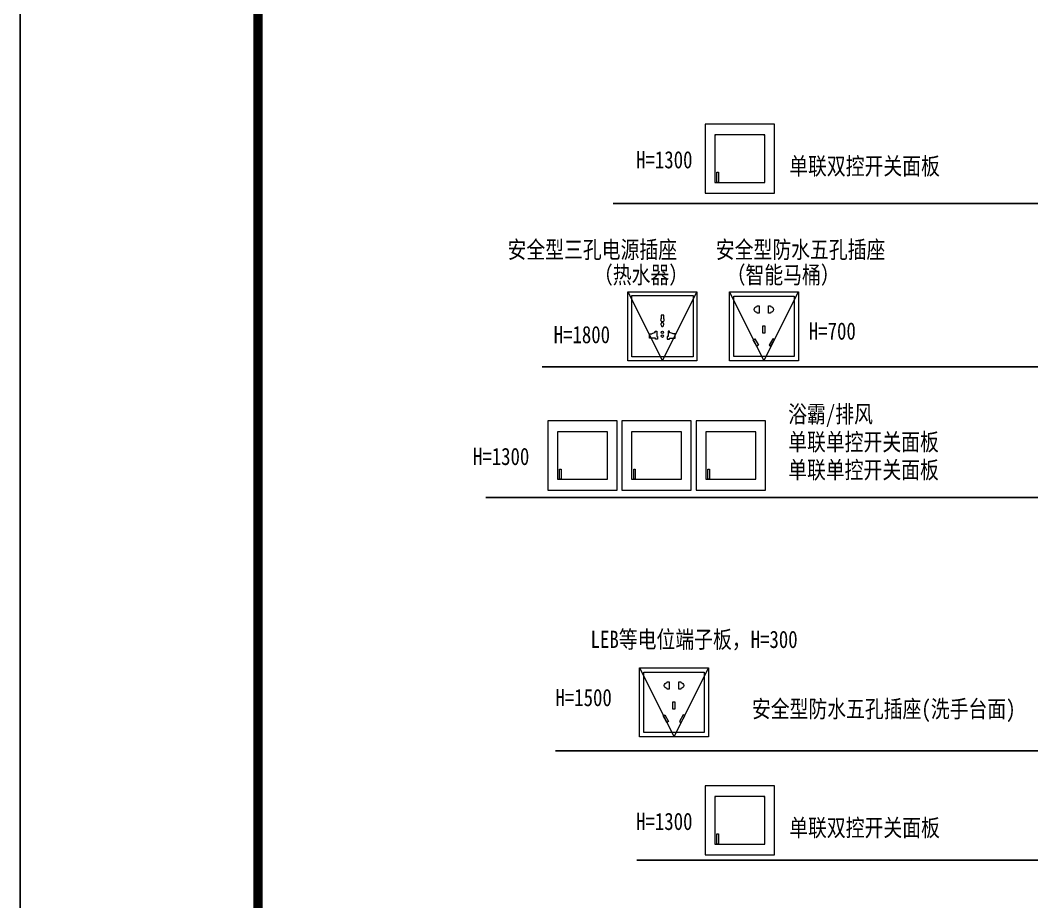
# Model space of a CAD drawing. Extents: x -29700 to 0, y 0 to 131000.
# Drawn here: x -29700 to -24382, y 120782 to 125417 of the extents above; entities that cross this region are included whole.
import ezdxf
from ezdxf.enums import TextEntityAlignment as Align

# ---------------------------------------------------------------- set-up
doc = ezdxf.new("R2010")
doc.units = 0
doc.header["$LTSCALE"] = 1000
doc.header["$MEASUREMENT"] = 0
doc.layers.get('0').update_dxf_attribs({"linetype": 'CONTINUOUS'})
for name, color, linetype, lineweight in [('PS-FNO(图纸空间编号）', 7, 'CONTINUOUS', 15), ('TK-图框', 3, 'CONTINUOUS', 15), ('TK-引注', 50, 'CONTINUOUS', 15)]:
    doc.layers.add(name, color=color, linetype=linetype, lineweight=lineweight)
doc.layers.add('TK', color=4, linetype='CONTINUOUS')
doc.styles.add('HZTXT1', font='romans.shx', dxfattribs={"width": 0.7, "bigfont": 'GBHZFS.SHX'})
doc.styles.add('宋体', font='', dxfattribs={"width": 0.75})
doc.styles.get('宋体').set_extended_font_data('SimSun')

# ---------------------------------------------------------------- blocks, each defined once
blk = doc.blocks.new('A$C0E070EB2')
at = {"color": 4, "linetype": 'ByBlock', "ltscale": 5}
blk.add_lwpolyline([(0, 0), (6.029, 0), (6.029, 6), (0, 6)], close=True, dxfattribs=at)
at = {"color": 8, "linetype": 'ByBlock', "ltscale": 5}
blk.add_lwpolyline([(0.837, 4.936), (0.837, 1.064, 0.414214), (0.97, 0.931), (5.06, 0.931, 0.414214), (5.192, 1.064), (5.192, 4.936, 0.414214), (5.06, 5.069), (0.97, 5.069, 0.414214)], format="xyb", close=True, dxfattribs=at)
blk.add_lwpolyline([(0.837, 0.931), (5.192, 0.931), (5.192, 5.069), (0.837, 5.069)], close=True, dxfattribs=at)
at = {"color": 8}
blk.add_lwpolyline([(1.159, 0.931), (1.036, 0.931), (1.036, 1.826), (1.159, 1.826)], close=True, dxfattribs=at)
blk = doc.blocks.new('A$C1DE95F60')
at = {"color": 4, "linetype": 'ByBlock'}
blk.add_lwpolyline([(-8, 6), (-8, 0), (-2, 0), (-2, 6)], close=True, dxfattribs=at)
at = {"color": 8, "linetype": 'ByBlock'}
for points in [[(-7.625, 5.625), (-7.625, 0.375), (-2.375, 0.375), (-2.375, 5.625)], [(-4.904, 3.037), (-5.078, 3.037), (-5.078, 2.398), (-4.904, 2.398)], [(-5.932, 1.818), (-5.781, 1.905), (-5.461, 1.351), (-5.611, 1.264)], [(-4.05, 1.818), (-4.2, 1.905), (-4.521, 1.351), (-4.371, 1.264)]]:
    blk.add_lwpolyline(points, close=True, dxfattribs=at)
for points in [[(-5.58, 4.716, 1), (-5.58, 4.206), (-5.58, 4.141), (-5.407, 4.141), (-5.407, 4.78), (-5.58, 4.78)], [(-4.401, 4.716), (-4.401, 4.78), (-4.575, 4.78), (-4.575, 4.141), (-4.401, 4.141), (-4.401, 4.206, 1)]]:
    blk.add_lwpolyline(points, format="xyb", close=True, dxfattribs=at)
blk = doc.blocks.new('VGT')
at = {"color": 8, "linetype": 'ByBlock'}
for p, q in [((4710.469, -222.103), (4710.229, -222.103)), ((4710.229, -222.103), (4710.229, -222.41)), ((4710.469, -222.41), (4710.469, -222.103)), ((4710.307, -222.774), (4710.307, -222.665)), ((4710.391, -222.774), (4710.391, -222.665)), ((4709.234, -224.097), (4709.234, -223.735)), ((4709.234, -223.735), (4709.416, -223.735)), ((4709.737, -224.097), (4709.234, -224.097)), ((4709.727, -223.654), (4709.727, -223.506)), ((4709.727, -223.506), (4709.859, -223.506)), ((4709.737, -224.208), (4709.737, -224.097)), ((4709.859, -223.506), (4709.859, -223.954)), ((4709.859, -223.954), (4709.925, -223.954)), ((4709.925, -223.954), (4709.925, -224.208)), ((4710.839, -223.954), (4710.772, -223.954)), ((4710.772, -223.954), (4710.772, -224.208)), ((4710.971, -223.506), (4710.839, -223.506)), ((4710.839, -223.506), (4710.839, -223.954)), ((4710.961, -224.208), (4710.961, -224.097)), ((4710.961, -224.097), (4711.464, -224.097)), ((4710.971, -223.654), (4710.971, -223.506)), ((4711.464, -223.735), (4711.281, -223.735)), ((4711.464, -224.097), (4711.464, -223.735)), ((4709.925, -224.208), (4709.737, -224.208)), ((4710.772, -224.208), (4710.961, -224.208))]:
    blk.add_line(p, q, dxfattribs=at)
at = {"color": 4, "linetype": 'ByBlock'}
blk.add_lwpolyline([(4707.349, -220.069), (4713.349, -220.069), (4713.349, -226.069), (4707.349, -226.069)], close=True, dxfattribs=at)
at = {"color": 8, "linetype": 'ByBlock'}
blk.add_lwpolyline([(4707.682, -220.402), (4713.015, -220.402), (4713.015, -225.735), (4707.682, -225.735)], close=True, dxfattribs=at)
for centre in [(4710.349, -223.61), (4710.349, -223.934)]:
    blk.add_circle(centre, 0.102, dxfattribs=at)
for centre, radius, start, end in [((4710.349, -222.513), 0.158, 139.51997, 254.48822), ((4710.341, -222.892), 0.123, 106.13457, 217.77739), ((4710.65, -222.9), 0.412, 189.41043, 205.01959), ((4710.356, -222.999), 0.11, 223.68386, 266.18643), ((4710.342, -222.999), 0.11, 273.81357, 316.31614), ((4710.349, -222.513), 0.158, 285.51178, 40.48002), ((4710.357, -222.892), 0.123, 322.22261, 73.86543), ((4710.048, -222.9), 0.412, 334.98041, 350.58957), ((4709.672, -224.076), 0.426, 82.54185, 126.84267), ((4711.026, -224.076), 0.426, 53.15733, 97.45815)]:
    blk.add_arc(centre, radius, start, end, dxfattribs=at)
blk = doc.blocks.new('*U59')
at = {"color": 3}
blk.add_lwpolyline([(-59400, 0), (0, 0), (0, 42000), (-59400, 42000)], close=True, dxfattribs=at)
at = {"color": 3, "const_width": 100}
blk.add_lwpolyline([(-56900, 1000), (-1000, 1000), (-1000, 41000), (-56900, 41000)], close=True, dxfattribs=at)
at = {"layer": 'TK', "color": 4, "style": 'HZTXT1'}
for tag, height, width, p in [('项目负责1', 400, 0.6, (-4500, 19196)), ('项目负责2', 400, 0.6, (-4500, 18296)), ('专责', 400, 0.6, (-4500, 17396)), ('审定', 400, 0.6, (-4500, 16496)), ('审核', 400, 0.6, (-4500, 15596)), ('校对', 400, 0.6, (-4500, 14696)), ('设计', 400, 0.6, (-4500, 13796)), ('绘图', 400, 0.6, (-4500, 12896)), ('建设单位', 450, 0.6, (-4500, 11050)), ('工号', 400, 0.5, (-5501, 3507)), ('版次', 400, 0.7, (-2138, 3498)), ('阶段', 400, 0.7, (-2138, 2498)), ('比例', 400, 0.7, (-5491, 1513)), ('日期', 400, 0.7, (-2138, 1498))]:
    blk.add_attdef(tag, text='', height=height, dxfattribs=dict(at, width=width)).set_placement(p, align=Align.MIDDLE)
at = {"layer": 'TK', "color": 1, "lineweight": -3, "style": 'HZTXT1', "width": 0.6}
blk.add_attdef('工程名称', text='', height=450, dxfattribs=at).set_placement((-4500, 9050), align=Align.MIDDLE)
at = {"layer": 'TK', "color": 4, "lineweight": -3, "style": 'HZTXT1', "width": 0.6}
blk.add_attdef('子项名称', text='', height=450, dxfattribs=at).set_placement((-4500, 7050), align=Align.MIDDLE)
at = {"layer": 'TK', "color": 1, "lineweight": -3, "style": 'HZTXT1', "width": 0.6}
blk.add_attdef('图名', text='', height=400, dxfattribs=at).set_placement((-4558, 4958), align=Align.MIDDLE_CENTER)
at = {"layer": 'TK', "color": 1, "style": 'HZTXT1', "width": 0.7}
blk.add_attdef('图号', text='', height=400, dxfattribs=at).set_placement((-5491, 2513), align=Align.MIDDLE)

msp = doc.modelspace()

# ---------------------------------------------------------------- linework, layer by layer
at = {"color": 1}
for p, q in [((-26583, 124453.2), (-21229.2, 124453.2)), ((-26956.6, 123594.6), (-21979.3, 123594.6)), ((-27251.3, 122906.9), (-21344.3, 122906.9)), ((-26885.9, 121575.4), (-22775.7, 121575.4)), ((-26457.3, 121000.9), (-21182.8, 121000.9))]:
    msp.add_line(p, q, dxfattribs=at)
at = {"layer": 'PS-FNO(图纸空间编号）', "color": 0, "linetype": 'ByBlock'}
for points in [[(-26505, 123989.5), (-26323.5, 123626.6), (-26142, 123989.5)], [(-25971.3, 123988.8), (-25789.8, 123625.8), (-25608.3, 123988.8)], [(-26443.8, 122011.8), (-26262.3, 121648.8), (-26080.8, 122011.8)]]:
    msp.add_lwpolyline(points, dxfattribs=at)

# ---------------------------------------------------------------- block references
at = {"color": 0, "xscale": 0.5, "yscale": 0.5, "zscale": 0.5}
msp.add_blockref('*U59', (0, 110000), dxfattribs=at)
at = {"layer": 'PS-FNO(图纸空间编号）', "color": 0, "linetype": 'ByBlock', "yscale": 60.5}
for name, p, xscale, zscale in [('VGT', (-311299.6, 137303.7), 60.5, 60.5), ('A$C1DE95F60', (-26092.3, 123625.8), -60.5, 60.50000000000001), ('A$C1DE95F60', (-26564.8, 121648.8), -60.5, 60.50000000000001)]:
    msp.add_blockref(name, p, dxfattribs=dict(at, xscale=xscale, zscale=zscale))
at = {"layer": 'TK-图框', "xscale": 60.5, "yscale": 60.5, "zscale": 60.5}
for p in [(-26099.4, 124506.7), (-26926.6, 122946.8), (-26536.6, 122946.8), (-26146.7, 122946.8), (-26099.4, 121028)]:
    msp.add_blockref('A$C0E070EB2', p, dxfattribs=at)

# ---------------------------------------------------------------- texts
at = {"layer": 'TK-引注', "style": '宋体', "width": 0.8}
for s, p in [('H=1300', (-26461.8, 124683.4)), ('H=700', (-25553.6, 123782.8)), ('H=1800', (-26895.2, 123764.1)), ('H=1300', (-27319.7, 123123.5)), ('H=1500', (-26885.9, 121855.8)), ('H=1300', (-26461.8, 121204.7))]:
    msp.add_text(s, height=90.75, dxfattribs=at).set_placement(p, align=Align.MIDDLE_LEFT)
for s, p in [('单联双控开关面板', (-25657, 124604.7)), ('安全型三孔电源插座', (-27137.8, 124165.4)), ('安全型防水五孔插座', (-26042.8, 124165.4)), ('（热水器）', (-26683.6, 124032.4)), ('（智能马桶）', (-25985.8, 124032.4)), ('浴霸/排风', (-25662.4, 123300.8)), ('单联单控开关面板', (-25662.4, 123154.1)), ('单联单控开关面板', (-25662.4, 123007.3)), ('LEB等电位端子板，H=300', (-26701, 122116.2)), ('安全型防水五孔插座(洗手台面)', (-25853.1, 121750.7)), ('单联双控开关面板', (-25657, 121126))]:
    msp.add_text(s, height=90.75, dxfattribs=at).set_placement(p)

doc.saveas('drawing.dxf')
